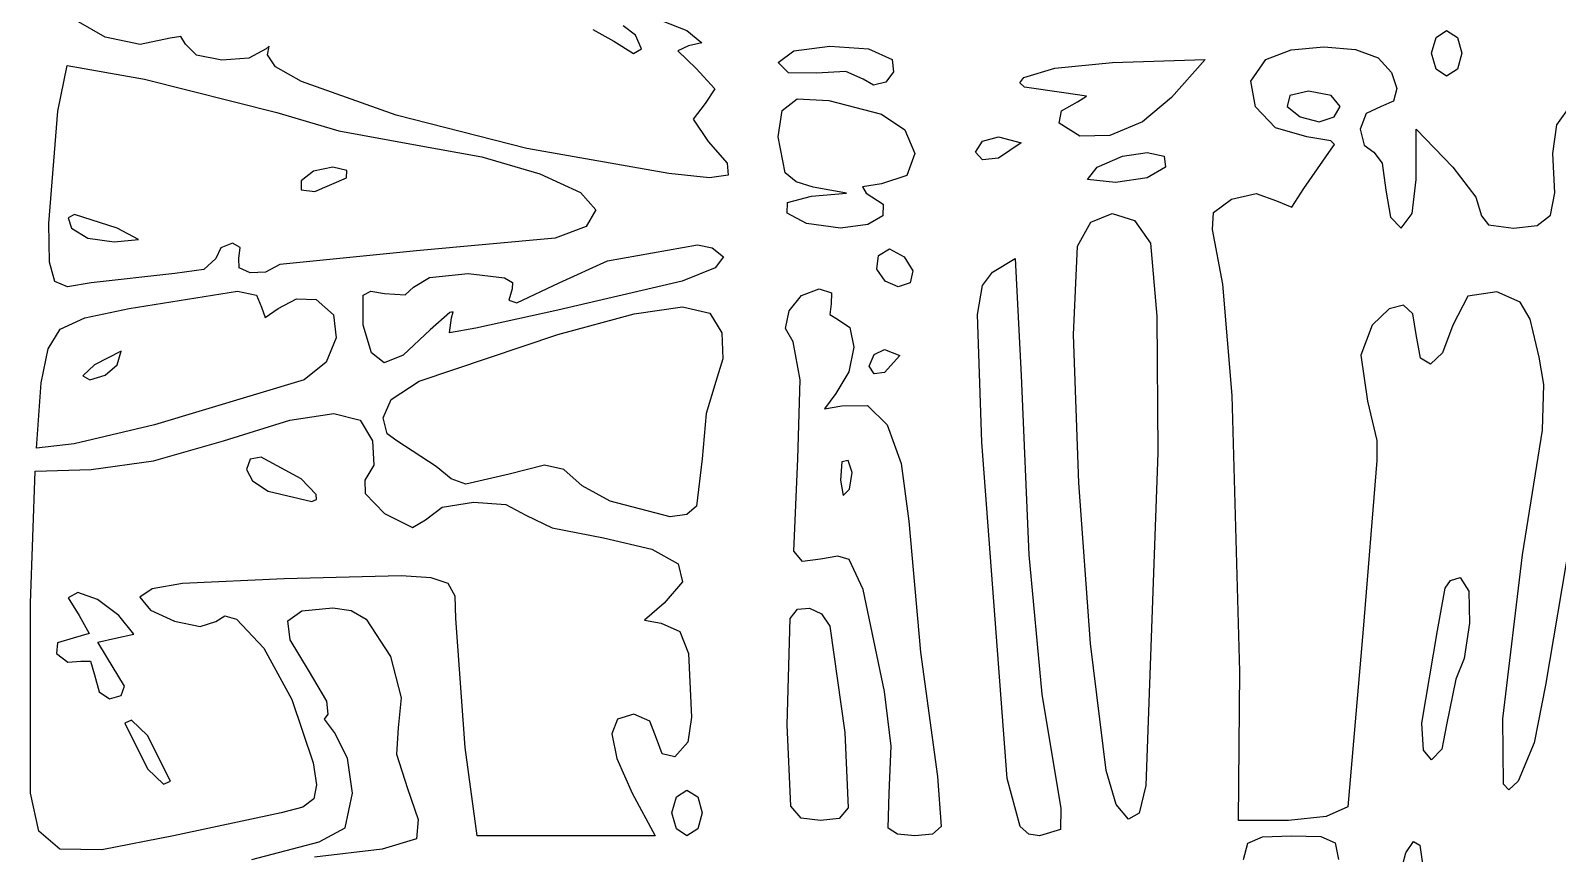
# Model space of a CAD drawing. Extents: x 0 to 282, y 0 to 282.
# Drawn here: x 192.55 to 228, y 227.48 to 246.59 of the extents above; entities that cross this region are included whole.
import ezdxf

# ---------------------------------------------------------------- set-up
doc = ezdxf.new("R2010")
doc.units = 0

msp = doc.modelspace()

# ---------------------------------------------------------------- linework, layer by layer
at = {"layer": 'Layer 1'}
for p, q in [((194.278359, 246.437182), (193.603119, 246.826892)), ((207.207675, 246.816417), (207.785347, 246.591521)), ((195.092506, 246.265754), (194.278359, 246.437182)), ((195.790897, 246.415133), (195.092506, 246.265754)), ((196.033432, 246.450412), (195.790897, 246.415133)), ((196.143675, 246.274022), (196.033432, 246.450412)), ((205.597576, 246.619082), (206.092016, 246.344576)), ((206.594724, 246.485688), (206.303682, 246.697354)), ((206.727016, 246.168187), (206.594724, 246.485688)), ((207.785347, 246.591521), (208.133715, 246.309299)), ((225.07153, 246.062354), (225.181773, 246.432771)), ((225.181773, 246.432771), (225.424308, 246.591521)), ((225.424308, 246.591521), (225.680072, 246.432771)), ((225.680072, 246.432771), (225.777086, 246.062354)), ((196.401092, 246.019361), (196.143675, 246.274022)), ((198.013395, 246.168189), (197.617072, 245.946601)), ((198.083951, 246.229926), (198.013395, 246.168189)), ((198.048673, 246.027078), (198.083951, 246.229926)), ((206.092016, 246.344576), (206.541807, 246.057944)), ((206.541807, 246.057944), (206.727016, 246.168187)), ((207.820624, 246.238743), (207.57809, 246.119681)), ((207.57809, 246.119681), (207.997013, 245.709576)), ((208.133715, 246.309299), (207.820624, 246.238743)), ((209.902553, 245.850687), (210.271315, 246.11968)), ((210.271315, 246.11968), (211.106406, 246.229923)), ((211.106406, 246.229923), (212.001031, 246.168187)), ((212.001031, 246.168187), (212.548393, 245.921243)), ((221.226245, 245.921212), (221.8177, 246.140045)), ((221.8177, 246.140045), (222.571212, 246.216664)), ((222.571212, 246.216664), (223.304881, 246.154377)), ((223.304881, 246.154377), (223.836805, 245.95649)), ((225.181773, 245.691937), (225.07153, 246.062354)), ((225.777086, 246.062354), (225.680072, 245.691937)), ((225.777086, 246.062354), (225.777086, 246.062354)), ((193.180786, 244.721788), (193.392453, 245.780118)), ((193.392453, 245.780118), (195.191623, 245.462618)), ((196.985931, 245.903606), (196.401092, 246.019361)), ((197.617072, 245.946601), (196.985931, 245.903606)), ((198.231815, 245.749679), (198.048673, 246.027078)), ((198.839117, 245.408614), (198.231815, 245.749679)), ((207.997013, 245.709576), (208.433576, 245.237736)), ((210.145087, 245.608152), (209.902553, 245.850687)), ((212.548386, 245.921243), (212.583663, 245.630201)), ((212.548393, 245.921243), (212.548386, 245.921243)), ((215.604209, 245.497905), (216.331262, 245.720597)), ((216.331262, 245.720597), (217.66355, 245.850684)), ((217.66355, 245.850684), (219.8155, 245.921239)), ((219.8155, 245.921239), (219.039388, 245.039294)), ((220.87898, 245.416848), (221.226245, 245.921212)), ((223.836805, 245.95649), (224.145486, 245.61639)), ((225.424308, 245.533187), (225.181773, 245.691937)), ((225.680072, 245.691937), (225.424308, 245.533187)), ((195.191623, 245.462618), (198.260793, 244.686506)), ((201.038468, 244.624785), (198.839117, 245.408614)), ((210.784498, 245.603742), (210.145087, 245.608152)), ((211.476823, 245.63902), (210.784498, 245.603742)), ((211.878108, 245.462631), (211.476823, 245.63902)), ((212.116233, 245.32152), (211.878108, 245.462631)), ((212.407275, 245.392076), (212.116233, 245.32152)), ((212.583663, 245.630201), (212.407275, 245.392076)), ((215.512087, 245.380772), (215.604209, 245.497905)), ((215.624604, 245.275214), (215.512087, 245.380772)), ((220.988121, 244.823188), (220.87898, 245.416848)), ((224.145486, 245.61639), (224.268958, 245.246524)), ((208.433576, 245.237736), (208.20868, 244.898187)), ((209.994488, 244.735576), (210.347817, 245.008428)), ((210.347817, 245.008428), (211.078177, 244.970395)), ((216.53466, 245.145128), (215.624604, 245.275214)), ((217.063826, 245.065752), (216.53466, 245.145128)), ((216.85216, 244.933461), (217.063826, 245.065752)), ((219.039386, 245.039295), (218.363596, 244.469338)), ((219.039388, 245.039294), (219.039386, 245.039295)), ((221.782736, 245.083764), (221.721, 244.828)), ((222.214889, 245.180778), (221.782736, 245.083764)), ((222.744056, 245.083764), (222.214889, 245.180778)), ((222.955723, 244.828), (222.744056, 245.083764)), ((224.268958, 245.246524), (224.193993, 244.949419)), ((192.969119, 242.111228), (193.180786, 244.721788)), ((198.260786, 244.686517), (199.702766, 244.263183)), ((198.260793, 244.686506), (198.260786, 244.686517)), ((204.071256, 243.854185), (201.038468, 244.624785)), ((208.20868, 244.898187), (207.926458, 244.53659)), ((209.902435, 244.122074), (209.994488, 244.735576)), ((211.078177, 244.970395), (212.301325, 244.651241)), ((212.301325, 244.651241), (212.301326, 244.651239)), ((212.301326, 244.651239), (212.848132, 244.285231)), ((216.428826, 244.439572), (216.481742, 244.726204)), ((216.481742, 244.726204), (216.85216, 244.933461)), ((221.454449, 244.328748), (220.988121, 244.823188)), ((221.721, 244.828), (222.025271, 244.585465)), ((221.721, 244.828), (221.721, 244.828)), ((222.814612, 244.585465), (222.955723, 244.828)), ((223.554583, 244.66885), (223.413472, 244.298433)), ((223.907361, 244.8276), (223.554583, 244.66885)), ((224.193993, 244.949419), (223.907361, 244.8276)), ((227.986356, 244.404267), (228.317086, 244.862879)), ((207.926458, 244.53659), (208.279236, 244.016242)), ((212.848132, 244.285231), (213.077438, 243.734016)), ((216.906181, 244.136404), (216.428826, 244.439572)), ((218.363596, 244.469338), (217.601816, 244.157351)), ((222.178746, 244.122042), (221.454449, 244.328748)), ((222.025271, 244.585465), (222.461834, 244.475222)), ((222.461834, 244.475222), (222.814612, 244.585465)), ((223.413472, 244.298433), (223.506076, 243.928016)), ((224.71875, 243.134266), (224.71875, 244.298436)), ((224.71875, 244.298436), (225.565417, 243.416491)), ((227.893752, 243.733989), (227.986356, 244.404267)), ((199.702766, 244.263183), (201.435786, 243.945683)), ((201.435786, 243.945683), (203.019978, 243.65905)), ((208.279236, 244.016242), (208.721311, 243.508573)), ((210.070004, 243.288634), (209.902435, 244.122074)), ((214.488792, 243.769294), (214.647542, 244.025058)), ((214.647542, 244.025058), (215.017959, 244.122072)), ((215.017959, 244.122072), (215.547126, 243.980961)), ((215.547126, 243.980961), (215.017959, 243.628183)), ((215.547126, 243.980961), (215.547126, 243.980961)), ((217.601816, 244.157351), (216.906181, 244.136404)), ((222.738781, 244.033848), (222.178746, 244.122042)), ((222.818708, 243.943449), (222.738781, 244.033848)), ((222.743191, 243.83982), (222.818708, 243.943449)), ((223.506076, 243.928016), (223.730972, 243.769266)), ((203.019978, 243.65905), (204.372663, 243.266583)), ((207.362013, 243.275408), (204.071256, 243.854185)), ((213.077438, 243.734016), (212.887819, 243.222488)), ((214.647542, 243.592905), (214.488792, 243.769294)), ((215.017959, 243.628183), (214.647542, 243.592905)), ((217.310722, 243.416516), (217.896112, 243.674485)), ((217.896112, 243.674485), (218.474888, 243.760474)), ((218.474888, 243.760474), (218.868455, 243.674485)), ((218.868455, 243.674485), (218.898222, 243.416516)), ((222.108191, 242.922597), (222.743191, 243.83982)), ((223.730972, 243.769266), (223.924999, 243.513502)), ((227.93895, 242.823933), (227.893752, 243.733989)), ((199.117042, 243.323896), (198.826, 243.099)), ((199.566834, 243.4165), (199.117042, 243.323896)), ((199.887641, 243.343188), (199.566834, 243.4165)), ((199.884333, 243.173965), (199.887641, 243.343188)), ((204.372663, 243.266583), (205.315244, 242.834428)), ((208.309002, 243.167922), (207.362013, 243.275408)), ((208.746667, 243.235721), (208.309002, 243.167922)), ((208.721311, 243.508573), (208.746667, 243.235721)), ((210.319153, 243.075313), (210.070004, 243.288634)), ((212.887819, 243.222488), (212.301326, 243.02846)), ((217.085826, 243.134294), (217.310722, 243.416516)), ((218.898226, 243.416516), (218.474892, 243.173981)), ((218.898222, 243.416516), (218.898226, 243.416516)), ((223.924999, 243.513502), (224.013194, 242.887321)), ((225.565417, 243.416491), (226.098993, 242.719755)), ((198.826, 243.099), (198.826, 242.896153)), ((198.826, 243.099), (198.826, 243.099)), ((198.826, 242.896153), (199.1435, 242.852055)), ((199.1435, 242.852055), (199.884333, 243.173965)), ((210.713824, 242.957904), (210.319153, 243.075313)), ((211.489936, 242.816793), (210.713824, 242.957904)), ((212.301326, 243.02846), (211.860353, 242.962314)), ((211.860353, 242.962314), (211.948548, 242.816793)), ((217.734056, 243.063738), (217.085826, 243.134294)), ((218.474892, 243.173981), (217.734056, 243.063738)), ((221.830378, 242.490445), (222.108191, 242.922597)), ((224.013194, 242.887321), (224.123437, 242.26114)), ((224.621736, 242.344925), (224.71875, 243.134266)), ((205.315244, 242.834428), (205.669126, 242.428733)), ((210.114101, 242.349362), (210.11851, 242.600716)), ((210.11851, 242.600716), (210.678547, 242.746238)), ((210.678547, 242.746238), (211.489936, 242.816793)), ((211.948548, 242.816793), (212.341013, 242.556068)), ((212.341013, 242.556068), (212.336603, 242.292036)), ((220.009712, 242.362563), (220.428086, 242.675653)), ((220.428086, 242.675653), (220.998595, 242.803535)), ((220.998595, 242.803535), (221.473191, 242.640375)), ((221.473191, 242.640375), (221.830378, 242.490445)), ((226.098993, 242.719755), (226.235695, 242.287601)), ((227.832014, 242.30083), (227.93895, 242.823933)), ((193.565146, 242.323501), (193.421279, 242.244125)), ((193.421279, 242.244125), (193.499004, 242.006)), ((194.557334, 242.006), (193.565146, 242.323501)), ((205.669126, 242.428733), (205.445332, 242.041779)), ((210.559484, 242.111237), (210.114101, 242.349362)), ((212.336603, 242.292036), (211.988235, 242.087535)), ((216.852322, 241.582003), (217.161553, 242.143692)), ((217.161553, 242.143692), (217.659299, 242.344887)), ((217.659299, 242.344887), (218.176889, 242.182279)), ((218.176889, 242.182279), (218.545652, 241.652559)), ((219.991521, 241.970097), (220.009712, 242.362563)), ((224.123437, 242.26114), (224.365972, 242.005376)), ((224.365972, 242.005376), (224.621736, 242.344925)), ((226.235695, 242.287601), (226.394445, 242.080344)), ((227.526641, 242.062154), (227.832014, 242.30083)), ((192.989513, 241.211646), (192.969119, 242.111228)), ((193.499, 242.006), (193.873827, 241.767875)), ((193.499004, 242.006), (193.499, 242.006)), ((195.051223, 241.741417), (194.557334, 242.006)), ((205.445332, 242.041779), (204.725444, 241.767274)), ((211.348825, 242.005404), (210.559484, 242.111237)), ((211.988235, 242.087535), (211.348825, 242.005404)), ((220.229646, 240.698464), (219.991521, 241.970097)), ((226.394445, 242.080344), (226.976529, 242.005379)), ((226.976529, 242.005379), (227.526641, 242.062154)), ((193.873827, 241.767875), (194.486778, 241.6885)), ((194.486778, 241.6885), (195.051223, 241.741417)), ((196.96433, 241.542377), (196.849678, 241.299843)), ((197.237734, 241.652621), (196.96433, 241.542377)), ((197.414122, 241.555607), (197.237734, 241.652621)), ((197.378845, 241.299843), (197.414122, 241.555607)), ((201.506346, 241.476232), (198.331346, 241.158732)), ((204.725444, 241.767274), (201.506346, 241.476232)), ((205.93842, 241.242523), (208.033039, 241.617349)), ((208.033039, 241.617349), (208.372587, 241.542384)), ((208.372587, 241.542384), (208.632762, 241.335127)), ((212.231092, 241.370401), (212.491265, 241.524742)), ((212.491265, 241.524742), (212.830815, 241.335124)), ((216.763576, 239.526551), (216.852322, 241.582003)), ((218.545652, 241.652559), (218.545656, 241.652625)), ((218.545656, 241.652625), (218.69283, 239.962598)), ((193.10582, 240.761855), (192.989513, 241.211646)), ((196.849678, 241.299843), (196.571865, 241.044078)), ((197.388766, 241.079356), (197.378845, 241.299843)), ((197.643427, 240.964704), (197.388766, 241.079356)), ((198.331346, 241.158732), (198.003923, 240.982343)), ((204.822759, 240.735404), (205.93842, 241.242523)), ((208.443689, 241.082668), (207.675845, 240.77068)), ((208.632756, 241.335124), (208.443689, 241.082668)), ((208.632762, 241.335127), (208.632756, 241.335124)), ((212.198019, 241.047941), (212.231092, 241.370401)), ((212.830815, 241.335124), (213.033662, 241.008804)), ((214.876925, 240.982341), (215.406092, 241.299841)), ((215.406092, 241.299841), (215.547203, 238.583451)), ((193.40072, 240.642793), (193.10582, 240.761855)), ((193.956897, 240.735398), (193.40072, 240.642793)), ((195.897177, 240.947065), (193.956897, 240.735398)), ((196.571865, 241.044078), (195.897177, 240.947065)), ((198.003923, 240.982343), (197.643427, 240.964704)), ((201.436089, 240.629571), (201.806505, 240.854467)), ((201.806505, 240.854467), (202.706089, 240.947071)), ((202.706089, 240.947071), (203.548348, 240.850058)), ((203.548348, 240.850058), (203.733006, 240.738712)), ((203.733006, 240.738712), (203.729149, 240.594293)), ((203.839392, 240.267974), (204.822759, 240.735404)), ((207.675845, 240.77068), (204.787476, 240.100404)), ((212.389842, 240.775089), (212.198019, 241.047941)), ((212.687498, 240.641144), (212.389842, 240.775089)), ((212.971926, 240.735401), (212.687498, 240.641144)), ((213.033662, 241.008804), (212.971926, 240.735401)), ((212.971926, 240.735401), (212.971926, 240.735401)), ((214.644863, 240.6676), (214.876925, 240.982341)), ((194.838638, 240.135686), (197.352183, 240.536971)), ((197.352183, 240.536971), (197.79536, 240.448225)), ((197.79536, 240.448225), (197.907808, 240.170964)), ((200.267512, 240.448773), (200.445554, 240.536416)), ((200.271922, 239.747626), (200.267512, 240.448773)), ((200.445554, 240.536416), (200.765811, 240.48846)), ((200.765811, 240.48846), (201.246471, 240.453183)), ((201.246471, 240.453183), (201.436089, 240.629571)), ((203.729149, 240.594293), (203.647018, 240.328607)), ((210.158044, 240.082759), (210.443574, 240.441049)), ((210.443574, 240.441049), (210.854781, 240.594286)), ((210.854781, 240.594286), (211.141413, 240.497272)), ((211.141413, 240.497272), (211.137003, 240.241508)), ((214.528556, 239.998976), (214.644863, 240.6676)), ((220.441313, 238.12044), (220.229646, 240.698464)), ((225.918195, 240.426735), (225.565414, 239.747637)), ((226.588474, 240.523749), (225.918195, 240.426735)), ((227.13528, 240.285624), (226.588474, 240.523749)), ((193.804558, 239.920161), (194.838638, 240.135686)), ((197.907808, 240.170964), (197.907806, 240.170957)), ((197.907806, 240.170957), (197.996, 239.928422)), ((197.996, 239.928422), (198.295862, 240.135679)), ((198.295862, 240.135679), (198.723605, 240.360575)), ((198.723605, 240.360575), (199.177807, 240.347346)), ((199.177807, 240.347346), (199.580194, 239.990709)), ((202.282753, 240.047488), (201.824142, 239.641793)), ((202.359923, 240.058512), (202.282753, 240.047488)), ((202.318031, 239.924015), (202.359923, 240.058512)), ((204.787476, 240.100404), (202.882476, 239.67707)), ((203.647018, 240.328607), (203.839392, 240.267974)), ((204.786808, 239.535949), (206.557863, 240.012751)), ((206.557863, 240.012751), (207.683998, 240.175359)), ((207.683998, 240.175359), (208.314037, 240.027082)), ((208.314037, 240.027082), (208.596808, 239.571227)), ((210.070952, 239.671554), (210.158044, 240.082759)), ((211.137006, 240.241512), (211.101728, 239.998977)), ((211.137003, 240.241508), (211.137006, 240.241512)), ((224.093667, 240.126322), (223.695687, 239.747637)), ((224.418886, 240.210658), (224.093667, 240.126322)), ((224.63827, 240.010567), (224.418886, 240.210658)), ((224.718747, 239.53597), (224.63827, 240.010567)), ((227.364586, 239.888749), (227.13528, 240.285624)), ((192.953483, 239.198071), (193.2335, 239.655028)), ((193.2335, 239.655028), (193.804558, 239.920161)), ((199.580194, 239.990709), (199.645238, 239.452171)), ((200.464844, 239.106011), (200.271922, 239.747626)), ((202.269524, 239.575647), (202.318031, 239.924015)), ((202.882476, 239.67707), (202.269524, 239.575647)), ((210.255058, 239.359566), (210.070952, 239.671554)), ((211.101728, 239.998977), (211.278117, 239.888734)), ((211.278117, 239.888734), (211.570261, 239.698013)), ((211.570261, 239.698013), (211.657353, 239.236094)), ((214.62998, 237.031231), (214.528556, 239.998976)), ((218.69283, 239.962598), (218.717635, 236.784285)), ((223.695687, 239.747637), (223.431104, 239.050901)), ((225.565414, 239.747637), (225.328943, 239.109331)), ((227.576253, 239.006804), (227.364586, 239.888749)), ((199.645238, 239.452171), (199.40601, 238.893791)), ((201.824142, 239.641793), (201.194653, 239.053096)), ((201.567706, 238.446748), (204.786808, 239.535949)), ((208.596806, 239.571233), (208.618854, 238.967101)), ((208.596808, 239.571227), (208.596806, 239.571233)), ((210.413807, 238.477621), (210.255058, 239.359566)), ((216.883189, 236.091938), (216.763576, 239.526551)), ((224.816312, 238.983654), (224.718747, 239.53597)), ((192.792528, 238.407076), (192.953483, 239.198071)), ((194.649771, 239.148501), (194.028, 238.831)), ((194.557167, 238.831), (194.649771, 239.148501)), ((200.756987, 238.874501), (200.464844, 239.106011)), ((201.194653, 239.053096), (200.756987, 238.874501)), ((208.618854, 238.967101), (208.455695, 238.442343)), ((211.657353, 239.236094), (211.546007, 238.668343)), ((212.01925, 238.795124), (212.129493, 239.068527)), ((212.129493, 239.068527), (212.372028, 239.18318)), ((212.372028, 239.18318), (212.724806, 239.042069)), ((212.724806, 239.042069), (212.372028, 238.654013)), ((212.724806, 239.042069), (212.724806, 239.042069)), ((223.431104, 239.050901), (223.589854, 237.983747)), ((225.049476, 238.848055), (224.816312, 238.983654)), ((225.328943, 239.109331), (225.049476, 238.848055)), ((227.684291, 238.37456), (227.576253, 239.006804)), ((194.028, 238.831), (193.763417, 238.575236)), ((194.028, 238.831), (194.028, 238.831)), ((194.279355, 238.588465), (194.557167, 238.831)), ((199.40601, 238.893791), (198.895585, 238.477626)), ((211.546007, 238.668343), (211.242839, 238.160124)), ((212.129493, 238.618736), (212.01925, 238.795124)), ((212.372028, 238.654013), (212.129493, 238.618736)), ((192.686695, 236.890126), (192.792528, 238.407076)), ((193.763417, 238.575236), (193.922167, 238.478222)), ((193.922167, 238.478222), (194.279355, 238.588465)), ((198.895585, 238.477626), (195.420722, 237.432521)), ((200.917271, 238.022862), (201.567706, 238.446748)), ((208.455695, 238.442343), (208.230799, 237.70151)), ((210.360891, 236.643176), (210.413807, 238.477621)), ((215.547203, 238.583451), (215.547206, 238.583451)), ((215.547206, 238.583451), (215.723595, 234.420671)), ((227.646808, 237.309062), (227.684291, 238.37456)), ((200.729858, 237.595669), (200.917271, 238.022862)), ((211.242839, 238.160124), (210.982665, 237.807346)), ((211.38395, 237.877902), (211.978711, 237.885619)), ((211.978711, 237.885619), (212.437873, 237.43693)), ((220.626521, 231.704297), (220.441313, 238.12044)), ((223.589854, 237.983747), (223.801521, 237.070934)), ((197.025783, 237.066483), (198.563124, 237.542734)), ((198.563124, 237.542734), (199.587834, 237.701484)), ((199.587834, 237.701484), (200.195823, 237.542734)), ((200.195823, 237.542734), (200.483003, 237.066483)), ((200.822462, 237.225252), (200.729858, 237.595669)), ((208.230799, 237.70151), (208.138195, 236.643173)), ((210.982665, 237.807346), (211.38395, 237.877902)), ((195.420722, 237.432521), (193.557614, 236.994305)), ((201.047358, 237.066502), (200.822462, 237.225252)), ((212.437873, 237.43693), (212.758128, 236.538449)), ((227.188197, 234.420694), (227.646808, 237.309062)), ((193.557614, 236.994305), (192.686695, 236.890126)), ((195.398594, 236.599053), (197.025783, 237.066483)), ((200.482996, 237.066511), (200.513864, 236.502066)), ((200.483003, 237.066483), (200.482996, 237.066511)), ((201.964581, 236.466779), (201.047358, 237.066502)), ((215.220886, 229.221609), (214.62998, 237.031231)), ((223.801521, 237.070934), (223.801521, 236.607917)), ((193.956613, 236.396205), (195.398594, 236.599053)), ((197.645302, 236.64174), (197.556005, 236.397)), ((197.899963, 236.688042), (197.645302, 236.64174)), ((198.826005, 236.185333), (197.899963, 236.688042)), ((200.513864, 236.502066), (200.306607, 236.149288)), ((202.308535, 236.18125), (201.964581, 236.466779)), ((204.478119, 236.502057), (203.657911, 236.29039)), ((204.927911, 236.396223), (204.478119, 236.502057)), ((208.138195, 236.643173), (208.005903, 235.549559)), ((210.268286, 234.500054), (210.360891, 236.643176)), ((211.384278, 236.577743), (211.349, 236.15)), ((211.525389, 236.608611), (211.384278, 236.577743)), ((211.622403, 236.326389), (211.525389, 236.608611)), ((212.758128, 236.538449), (212.93617, 235.196792)), ((218.717635, 236.784285), (218.439823, 229.058425)), ((223.801521, 236.607917), (223.484021, 232.692077)), ((192.5455, 233.291758), (192.651333, 236.360928)), ((192.651333, 236.360928), (193.956613, 236.396205)), ((197.556, 236.397), (197.698765, 236.132416)), ((197.556005, 236.397), (197.556, 236.397)), ((197.698765, 236.132416), (198.063119, 235.894291)), ((199.174374, 235.814916), (198.826005, 236.185333)), ((200.306607, 236.149288), (200.311016, 235.840608)), ((202.652492, 236.061085), (202.308535, 236.18125)), ((203.657911, 236.29039), (202.652492, 236.061085)), ((205.35345, 236.016988), (204.927911, 236.396223)), ((211.349, 236.15), (211.415146, 235.792812)), ((211.349, 236.15), (211.349, 236.15)), ((211.560667, 235.938333), (211.622403, 236.326389)), ((198.063119, 235.894291), (199.07295, 235.656166)), ((199.188154, 235.699161), (199.174374, 235.814916)), ((200.311016, 235.840608), (200.765218, 235.373176)), ((206.003886, 235.664211), (205.35345, 236.016988)), ((211.415146, 235.792812), (211.560667, 235.938333)), ((217.154939, 232.359658), (216.883189, 236.091938)), ((199.07295, 235.656166), (199.188154, 235.699161)), ((201.717719, 235.232065), (202.101364, 235.521453)), ((202.101364, 235.521453), (202.828968, 235.64217)), ((202.828968, 235.64217), (203.583029, 235.584292)), ((203.583029, 235.584292), (204.046049, 235.337898)), ((207.397361, 235.302613), (206.003886, 235.664211)), ((208.005903, 235.549559), (207.781007, 235.353326)), ((200.765218, 235.373176), (201.413447, 235.051266)), ((201.413447, 235.051266), (201.717719, 235.232065)), ((204.046049, 235.337898), (204.654591, 235.046856)), ((204.654591, 235.046856), (205.845219, 234.808731)), ((207.781007, 235.353326), (207.397361, 235.302613)), ((212.93617, 235.196792), (213.205163, 232.154081)), ((205.845219, 234.808731), (206.968597, 234.551865)), ((228.281809, 234.738194), (227.717364, 231.386804)), ((206.968597, 234.551865), (207.58265, 234.209008)), ((210.46507, 234.261929), (210.268286, 234.500054)), ((211.287484, 234.383197), (210.890058, 234.314846)), ((211.555926, 234.306027), (211.287484, 234.383197)), ((215.723595, 234.420671), (216.027866, 231.183931)), ((226.729586, 230.610694), (227.188197, 234.420694)), ((207.58265, 234.209008), (207.680764, 233.786776)), ((210.890058, 234.314846), (210.46507, 234.261929)), ((211.877836, 233.60929), (211.555926, 234.306027)), ((195.367716, 233.631319), (195.085494, 233.432882)), ((196.073272, 233.750382), (195.367716, 233.631319)), ((198.436882, 233.856215), (196.073272, 233.750382)), ((201.153272, 233.92677), (198.436882, 233.856215)), ((201.847803, 233.881571), (201.153272, 233.92677)), ((202.238064, 233.750382), (201.847803, 233.881571)), ((202.403428, 233.460442), (202.238064, 233.750382)), ((207.680764, 233.786776), (207.256329, 233.291781)), ((225.212712, 232.656793), (225.389101, 233.644571)), ((225.389101, 233.644571), (225.512573, 233.82096)), ((225.512573, 233.82096), (225.741879, 233.891516)), ((225.741879, 233.891516), (225.940316, 233.574016)), ((192.5455, 228.882038), (192.5455, 233.291758)), ((193.639722, 233.539167), (193.419236, 233.420104)), ((193.419236, 233.420104), (193.675, 233.01)), ((194.102744, 233.380417), (193.639722, 233.539167)), ((194.592223, 233.01), (194.102744, 233.380417)), ((195.085494, 233.432882), (195.331336, 233.131367)), ((202.423272, 232.938992), (202.403428, 233.460442)), ((207.256329, 233.291781), (206.797717, 232.903725)), ((212.371725, 231.24568), (211.877836, 233.60929)), ((225.940316, 233.574016), (225.953546, 232.833186)), ((193.675, 233.01), (193.908715, 232.586666)), ((193.675, 233.01), (193.675, 233.01)), ((194.940591, 232.573437), (194.592223, 233.01)), ((195.331336, 233.131367), (195.888063, 232.872846)), ((196.849384, 232.868437), (197.057812, 233.003829)), ((197.057812, 233.003829), (197.326185, 232.926315)), ((197.326185, 232.926315), (197.965044, 232.246666)), ((198.515878, 232.886096), (198.842198, 233.118709)), ((198.842198, 233.118709), (199.565393, 233.185958)), ((199.565393, 233.185958), (199.993136, 233.12367)), ((199.993136, 233.12367), (200.341504, 232.925784)), ((200.341504, 232.925784), (200.905953, 232.057068)), ((202.634939, 229.940382), (202.423272, 232.938992)), ((210.113467, 230.469566), (210.184022, 232.939016)), ((210.184022, 232.939016), (210.352143, 233.154541)), ((210.352143, 233.154541), (210.629404, 233.18155)), ((210.629404, 233.18155), (210.913281, 233.043195)), ((210.913281, 233.043195), (211.101245, 232.762627)), ((193.908715, 232.586666), (193.533889, 232.480833)), ((194.521667, 232.480833), (194.940591, 232.573437)), ((195.888063, 232.872846), (196.484478, 232.753233)), ((196.484478, 232.753233), (196.849384, 232.868437)), ((198.573204, 232.441817), (198.515878, 232.886096)), ((206.797717, 232.903725), (207.185773, 232.83317)), ((207.185773, 232.83317), (207.622336, 232.639142)), ((207.622336, 232.639142), (207.820773, 232.127614)), ((211.101245, 232.762627), (211.101246, 232.762626)), ((211.101246, 232.762626), (211.454024, 230.293176)), ((223.484021, 232.692077), (223.131243, 228.564577)), ((224.851114, 230.509259), (225.212712, 232.656793)), ((225.953546, 232.833182), (225.834483, 232.008562)), ((225.953546, 232.833186), (225.953546, 232.833182)), ((193.167882, 232.37059), (193.145833, 232.128055)), ((193.533889, 232.480833), (193.167882, 232.37059)), ((194.111563, 232.388228), (194.521667, 232.480833)), ((194.31, 232.057499), (194.111563, 232.388228)), ((197.965044, 232.246666), (198.610518, 231.057693)), ((199.000948, 231.739568), (198.573204, 232.441817)), ((217.5226, 229.411203), (217.154939, 232.359658)), ((193.145833, 232.128055), (193.414826, 231.920798)), ((193.414826, 231.920798), (193.710278, 231.951666)), ((193.710278, 231.951666), (193.935174, 231.951666)), ((193.935174, 231.951666), (194.027778, 231.634166)), ((194.728924, 231.365172), (194.31, 232.057499)), ((200.905946, 232.05707), (201.15289, 231.095751)), ((200.905953, 232.057068), (200.905946, 232.05707)), ((207.820773, 232.127614), (207.891329, 230.645944)), ((213.205163, 232.154081), (213.606448, 229.270122)), ((225.834483, 232.008562), (225.636046, 231.527902)), ((194.027778, 231.634166), (194.138021, 231.232881)), ((199.428691, 231.016369), (199.000948, 231.739568)), ((220.591243, 228.247077), (220.626521, 231.704297)), ((225.636046, 231.527902), (225.424379, 230.469572)), ((194.138021, 231.232881), (194.380556, 231.069721)), ((194.380556, 231.069721), (194.652305, 231.149647)), ((194.652305, 231.149647), (194.728924, 231.365172)), ((212.530474, 229.971272), (212.371725, 231.24568)), ((216.027866, 231.183931), (216.464429, 228.529281)), ((227.717364, 231.386804), (227.452781, 230.050658)), ((198.610518, 231.057693), (199.107164, 229.587597)), ((199.459559, 230.716508), (199.428691, 231.016369)), ((201.15289, 231.095751), (201.082335, 230.39901)), ((194.89175, 230.575556), (194.733, 230.505)), ((194.733, 230.505), (195.262167, 229.44667)), ((194.733, 230.505), (194.733, 230.505)), ((195.262167, 230.222778), (194.89175, 230.575556)), ((199.371364, 230.597445), (199.459559, 230.716508)), ((199.60067, 230.293174), (199.371364, 230.597445)), ((206.173189, 230.603501), (206.043653, 230.262298)), ((206.550772, 230.7165), (206.173189, 230.603501)), ((206.921188, 230.55334), (206.550772, 230.7165)), ((207.079939, 230.152055), (206.921188, 230.55334)), ((207.891329, 230.645944), (207.803134, 230.06827)), ((210.197252, 228.577795), (210.113467, 230.469566)), ((224.88529, 229.88363), (224.851114, 230.509259)), ((225.424379, 230.469572), (225.314135, 229.905127)), ((226.747225, 229.093749), (226.729586, 230.610694)), ((195.791334, 229.164448), (195.262167, 230.222778)), ((199.904941, 229.693454), (199.60067, 230.293174)), ((201.082335, 230.39901), (201.042647, 229.786058)), ((206.043653, 230.262298), (206.158857, 229.689583)), ((207.21223, 229.794867), (207.079939, 230.152055)), ((211.454024, 230.293176), (211.528989, 228.542516)), ((201.042647, 229.786058), (201.294002, 228.9879)), ((202.917161, 227.894272), (202.634939, 229.940382)), ((207.503273, 229.728721), (207.21223, 229.794867)), ((207.803134, 230.06827), (207.503273, 229.728721)), ((212.477558, 228.88207), (212.530474, 229.971272)), ((225.071601, 229.658183), (224.88529, 229.88363)), ((225.314135, 229.905127), (225.071601, 229.658183)), ((227.452781, 230.050658), (227.082364, 229.164304)), ((195.262167, 229.44667), (195.632584, 229.093892)), ((199.107164, 229.587597), (199.184885, 229.073313)), ((200.024004, 228.882064), (199.904941, 229.693454)), ((206.158857, 229.689583), (206.515494, 228.88205)), ((217.755213, 228.621862), (217.5226, 229.411203)), ((195.632584, 229.093892), (195.791334, 229.164448)), ((199.184885, 229.073313), (199.120393, 228.754158)), ((213.606448, 229.270122), (213.685823, 228.105957)), ((215.522952, 228.106499), (215.220886, 229.221609)), ((218.439823, 229.058425), (218.286585, 228.419013)), ((226.868492, 228.963662), (226.747225, 229.093749)), ((227.082364, 229.164304), (226.868492, 228.963662)), ((192.736219, 227.998439), (192.5455, 228.882038)), ((199.120393, 228.754158), (198.864077, 228.560681)), ((199.847614, 228.079493), (200.024004, 228.882064)), ((201.294002, 228.9879), (201.545356, 228.273522)), ((206.515494, 228.88205), (207.044661, 227.894272)), ((207.43209, 228.42345), (207.542333, 228.793867)), ((207.542333, 228.793867), (207.784868, 228.952617)), ((207.784868, 228.952617), (208.040632, 228.793867)), ((208.040632, 228.793867), (208.137646, 228.42345)), ((212.459919, 228.070681), (212.477558, 228.88207)), ((198.36633, 228.423427), (195.86161, 227.89426)), ((198.864077, 228.560681), (198.36633, 228.423427)), ((207.542333, 228.053033), (207.43209, 228.42345)), ((208.137646, 228.42345), (208.040632, 228.053033)), ((208.137646, 228.42345), (208.137646, 228.42345)), ((210.435928, 228.301636), (210.197252, 228.577795)), ((211.528989, 228.542516), (211.320078, 228.293918)), ((216.464429, 228.529281), (216.455609, 228.039802)), ((218.034128, 228.282312), (217.755213, 228.621862)), ((218.286585, 228.419013), (218.034128, 228.282312)), ((222.628535, 228.339681), (221.755413, 228.247077)), ((223.131243, 228.564577), (222.628535, 228.339681)), ((193.224595, 227.581169), (192.736219, 227.998439)), ((199.247892, 227.753174), (199.847614, 228.079493)), ((201.545356, 228.273522), (201.505669, 227.82373)), ((207.784868, 227.894283), (207.542333, 228.053033)), ((208.040632, 228.053033), (207.784868, 227.894283)), ((210.889579, 228.247066), (210.435928, 228.301636)), ((211.320078, 228.293918), (210.889579, 228.247066)), ((212.675996, 227.92957), (212.459919, 228.070681)), ((213.685823, 228.105957), (213.487385, 227.930672)), ((215.721941, 227.932384), (215.522952, 228.106499)), ((216.455609, 228.039802), (215.97054, 227.894281)), ((221.755413, 228.247077), (220.591243, 228.247077)), ((195.86161, 227.89426), (194.20245, 227.567389)), ((197.686848, 227.33866), (199.247892, 227.753174)), ((201.505669, 227.82373), (200.707507, 227.585604)), ((204.998551, 227.894272), (202.917161, 227.894272)), ((207.044661, 227.894272), (204.998551, 227.894272)), ((213.077281, 227.894292), (212.675996, 227.92957)), ((213.487385, 227.930672), (213.077281, 227.894292)), ((215.97054, 227.894281), (215.721941, 227.932384)), ((220.70936, 227.343627), (220.806925, 227.722312)), ((220.806925, 227.722312), (221.149228, 227.869487)), ((221.149228, 227.869487), (221.825567, 227.894292)), ((221.825567, 227.894292), (222.500808, 227.873897)), ((222.500808, 227.873897), (222.835397, 227.731132)), ((222.835397, 227.731132), (222.912016, 227.343627)), ((224.47305, 227.499611), (224.653918, 227.758683)), ((224.653918, 227.758683), (224.802126, 227.673796)), ((224.802126, 227.673796), (224.965837, 226.538291)), ((194.20245, 227.567389), (193.224595, 227.581169)), ((200.707507, 227.585604), (199.142059, 227.400396)), ((224.048063, 225.883447), (224.47305, 227.499611))]:
    msp.add_line(p, q, dxfattribs=at)

doc.saveas('drawing.dxf')
